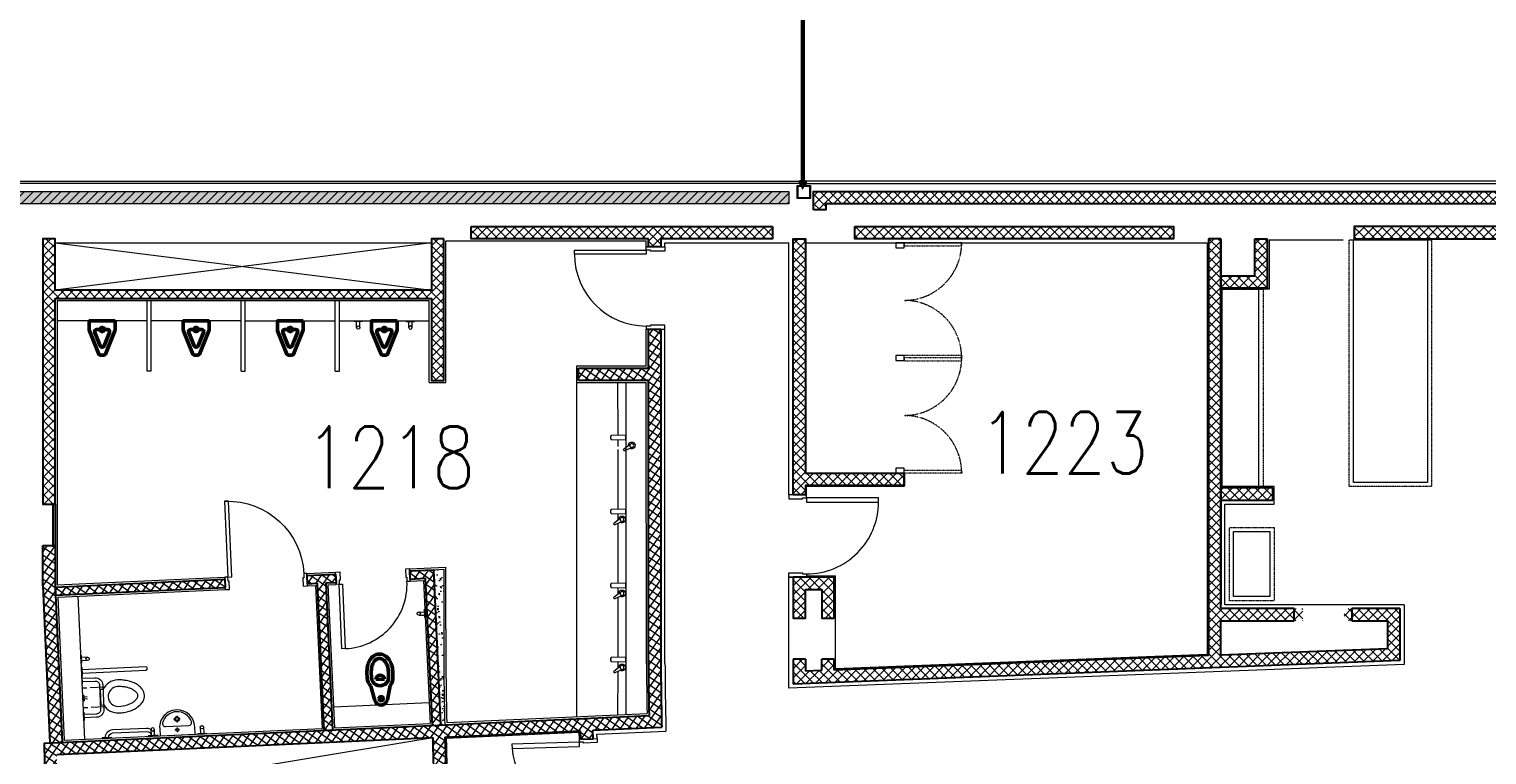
# Model space of a CAD drawing. Header units: inches. Extents: x 13084 to 220150, y 6494 to 167180.
# Drawn here: x 28575 to 46302, y 92102 to 100930 of the extents above; entities that cross this region are included whole.
import ezdxf
from ezdxf.enums import TextEntityAlignment as Align

# ---------------------------------------------------------------- set-up
doc = ezdxf.new("R2010")
doc.units = ezdxf.units.IN
doc.header["$MEASUREMENT"] = 0
doc.linetypes.add('Ground Floor$0$HIDDEN', pattern=[0.375, 0.25, -0.125])
for name, color, linetype, lineweight in [('Ground Floor$0$A-G250-G-Walls-Precast-Concrete', 7, 'Continuous', 15), ('Ground Floor$0$A-G250-M-Walls-Blockwork', 7, 'Continuous', 25), ('Ground Floor$0$A-G250-M-Walls-Concrete', 7, 'Continuous', 20), ('Ground Floor$0$A-G252-H-Internal-Walls', 251, 'Continuous', 9), ('Ground Floor$0$A-G262-H-Precast-Panel', 251, 'Continuous', 5), ('Ground Floor$0$A-G312-M-Wall-Cladding-Panel', 7, 'Continuous', 9), ('Ground Floor$0$A-G312-M-Wall-Finish-Plaster', 7, 'Continuous', 15), ('Ground Floor$0$A-G321-M-Window', 251, 'Continuous', 9), ('Ground Floor$0$A-G322-M-Door', 251, 'Continuous', 15), ('Ground Floor$0$A-G4-M-Furniture-and-Fittings', 251, 'Continuous', 9), ('Ground Floor$0$A-G4-M-Furniture-Built-In', 251, 'Continuous', 9), ('Ground Floor$0$A-G44-G-Fittings-Sanitary', 251, 'Continuous', 15), ('Ground Floor$0$A-Z036-G-Void-Symbology', 251, 'Continuous', 9), ('Ground Floor$0$Z-Z001-S-Room-Name-Identification-250', 7, 'Continuous', 15)]:
    doc.layers.add(name, color=color, linetype=linetype, lineweight=lineweight)
doc.layers.add('Ground Floor$0$A-G321-M-Window-Glaze', color=251, linetype='Continuous')
doc.styles.add('Ground Floor$0$Tag-RomanS', font='romans.shx', dxfattribs={"width": 0.8})
pattern_1 = [(45, (31615.24, 164129.57), (-56.1266, 56.1266), []), (135, (31615.24, 164129.57), (-56.1266, -56.1266), [])]
pattern_2 = [(55, (31615.24, 164129.57), (-65.02019, 45.52763), []), (145, (31615.24, 164129.57), (-45.52763, -65.02019), [])]

# ---------------------------------------------------------------- blocks, each defined once
blk = doc.blocks.new('Ground Floor$0$d1000-215')
at = {"layer": 'Ground Floor$0$A-G322-M-Door', "elevation": 0}
for points in [[(88, 1089), (38, 1089), (38, 215), (88, 215)], [(50, 165), (38, 165), (38, 215), (0, 215), (0, 0), (50, 0)], [(950, 165), (962, 165), (962, 215), (1000, 215), (1000, 0), (950, 0)]]:
    blk.add_lwpolyline(points, close=True, dxfattribs=at)
at = {"layer": 'Ground Floor$0$A-G322-M-Door'}
blk.add_arc((88, 215, 0), 874, 359.9988, 90.0031, dxfattribs=at)
blk = doc.blocks.new('Ground Floor$0$tag-roomname')
at = {"lineweight": 18, "ltscale": 0.01, "style": 'Ground Floor$0$Tag-RomanS', "width": 0.8}
blk.add_attdef('ROOM_NO_2', text='', height=3, dxfattribs=at).set_placement((0, 1.612), align=Align.MIDDLE_CENTER)
at = {"linetype": 'ByBlock', "lineweight": 13, "ltscale": 0.01, "style": 'Ground Floor$0$Tag-RomanS', "width": 0.8, "flags": 1}
for tag, p in [('ROOM_NAME_1', (0, -2.288)), ('AREA', (0, -5.744))]:
    blk.add_attdef(tag, text='', height=2.8, dxfattribs=at).set_placement(p, align=Align.MIDDLE_CENTER)
blk = doc.blocks.new('Ground Floor$0$Faucet-Top')
blk.add_lwpolyline([(-181, 23), (0, 27), (0, -27), (-181, -23, -0.29963), (-181, 23)], format="xyb")
blk = doc.blocks.new('Ground Floor$0$010wc001$0$MING')
for p, q in [((-0.038, 0.386), (-0.147, 0.117)), ((0.015, 0.4), (-0.015, 0.4)), ((0.147, 0.117), (0.038, 0.386)), ((-0.023, 0.29), (-0.086, 0.134)), ((0.086, 0.134), (0.023, 0.29)), ((-0.15, 0.106), (-0.15, 0)), ((-0.15, 0), (-0.15, 0.1)), ((-0.063, 0.1), (-0.025, 0.1)), ((0.025, 0.1), (0.063, 0.1)), ((0.15, 0.106), (0.15, 0)), ((0.15, 0), (0.15, 0.106))]:
    blk.add_line(p, q)
blk.add_circle((0, 0.1), 0.025)
for centre, start, end in [((-0.015, 0.375), 90, 153.4349), ((0.015, 0.375), 26.5651, 90), ((0, 0.28), 22.1511, 157.8489), ((-0.125, 0.106), 153.4349, 180), ((-0.063, 0.125), 157.8489, 270), ((0.063, 0.125), 270, 22.1511), ((0.125, 0.106), 360, 26.5651)]:
    blk.add_arc(centre, 0.025, start, end)
blk = doc.blocks.new('Ground Floor$0$Grab Bar-Top')
for p, q in [((-20, 79), (-20, 5)), ((20, 79), (20, 5))]:
    blk.add_line(p, q)
blk.add_lwpolyline([(-50, 5), (50, 5), (50, 0), (-50, 0)], close=True)
blk.add_circle((0, 79, 0), 20.1)
blk = doc.blocks.new('Ground Floor$0$Wall Mounted WC-Top')
at = {"lineweight": 50}
for p, q in [((-117, 235), (-76, 61)), ((-52, 313), (52, 313)), ((117, 235), (76, 61))]:
    blk.add_line(p, q, dxfattribs=at)
blk.add_lwpolyline([(117, 235, 0.184483), (157, 340), (157, 402, 0.063415), (147, 482, 0.076468), (118, 548, 0.107136), (66, 602, 0.147373), (0, 622, 0.147373), (-66, 602, 0.107136), (-118, 548, 0.076468), (-147, 482, 0.063415), (-157, 402), (-157, 340, 0.184483), (-117, 235)], format="xyb", dxfattribs=at)
blk.add_lwpolyline([(104, 340), (104, 402, 0.063415), (96, 469, 0.076468), (74, 520, 0.107136), (37, 558, 0.147373), (0, 569, 0.147373), (-37, 558, 0.107136), (-74, 520, 0.076468), (-96, 469, 0.063415), (-104, 402), (-104, 340, 1)], format="xyb", close=True, dxfattribs=at)
blk.add_circle((0, 78), 26.1, dxfattribs=at)
for centre, radius, start, end in [((0, 313), 52.2, 360, 180), ((0, 78), 78.4, 193.0653, 346.9347)]:
    blk.add_arc(centre, radius, start, end, dxfattribs=at)
blk = doc.blocks.new('Ground Floor$0$Urinal-Top')
at = {"lineweight": 50}
for points in [[(157, 0), (-157, 0), (-157, 111, -0.116434), (-154, 122), (-40, 403, -0.284079), (-16, 418), (16, 418, -0.284079), (40, 403), (154, 122, -0.116434), (157, 111), (157, 0)], [(26, 104), (66, 104, 0.532555), (90, 140), (24, 303, 0.672592), (-24, 303), (-90, 140, 0.532555), (-66, 104), (-26, 104)]]:
    blk.add_lwpolyline(points, format="xyb", dxfattribs=at)
blk.add_circle((0, 104), 26.1, dxfattribs=at)
blk = doc.blocks.new('Ground Floor$0$Hand Rail-Top')
blk.add_lwpolyline([(20, 5), (20, 780, 1), (-20, 780), (-20, 5)], format="xyb")
blk.add_lwpolyline([(50, 0), (-50, 0), (-50, 5), (50, 5)], close=True)
blk = doc.blocks.new('Ground Floor$0$WC1-Top')
for p, q in [((-120, 268), (-120, 94)), ((120, 268), (120, 94)), ((-120, 54), (-120, 0)), ((-11, 54), (-7, 13)), ((7, 13), (11, 54)), ((120, 54), (120, 0))]:
    blk.add_line(p, q)
at = {"elevation": 0}
for points in [[(-94, 251), (-94, 215), (94, 215), (94, 251, 0.136498), (172, 325, 0.136498), (201, 429, 0.031676), (197, 494, 0.031676), (184, 557, 0.038178), (167, 608, 0.038178), (142, 656, 0.053416), (110, 696, 0.053415), (71, 729, 0.073292), (37, 745, 0.0875), (0, 750, 0.07329), (-37, 745, 0.073292), (-71, 729, 0.053415), (-110, 696, 0.026689), (-127, 677, 0.026689), (-142, 656, 0.038178), (-167, 608, 0.038178), (-184, 557, 0.031676), (-197, 494, 0.031676), (-201, 429, 0.136498), (-172, 325, 0.136498), (-94, 251, 0.999995)], [(0, 308, 0.414214), (120, 429, 0.063415), (107, 537, 0.038178), (93, 576, 0.038178), (74, 613, 0.053415), (53, 640, 0.053415), (27, 662, 0.073291), (14, 668, 0.07329), (0, 670, 0.073292), (-14, 668, 0.07329), (-27, 662, 0.053417), (-53, 640, 0.053413), (-74, 613, 0.03818), (-93, 576, 0.038176), (-107, 537, 0.031678), (-117, 483, 0.031674), (-120, 429, 0.414216), (0, 308, -0.000002)]]:
    blk.add_lwpolyline(points, format="xyb", dxfattribs=at)
for points in [[(-241, 5), (-241, 156, -0.198912), (-214, 223, -0.198912), (-147, 250), (147, 250, -0.198912), (214, 223, -0.198912), (241, 156), (241, 5)], [(-201, 5), (-201, 156, -0.198912), (-185, 194, -0.198912), (-147, 210), (147, 210, -0.198912), (185, 194, -0.198912), (201, 156), (201, 5)]]:
    blk.add_lwpolyline(points, format="xyb")
for points in [[(-171, 5), (-271, 5), (-271, 0), (-171, 0)], [(-33, 13), (33, 13), (40, 0), (-40, 0)], [(171, 5), (271, 5), (271, 0), (171, 0)]]:
    blk.add_lwpolyline(points, close=True)
blk = doc.blocks.new('Ground Floor$0$WB-Top')
for p, q in [((-10, 193), (-40, 193)), ((0, 233), (0, 203)), ((0, 184), (0, 153)), ((40, 193), (10, 193)), ((-6, 61), (-29, 61)), ((0, 89), (0, 66)), ((0, 54), (0, 32)), ((28, 61), (6, 61))]:
    blk.add_line(p, q)
at = {"ltscale": 0.02}
for points in [[(-214, 0), (214, 0), (214, 89, 0.411647), (0, 305, 0.42194), (-214, 89), (-214, 0)], [(-142, 108), (142, 108, 0.239095), (170, 122, 0.159338), (177, 143, 0.07683), (176, 154, 0.326978), (0, 283, 0.326978), (-176, 154, 0.07683), (-177, 143, 0.159338), (-170, 122, 0.239095), (-142, 108)]]:
    blk.add_lwpolyline(points, format="xyb", dxfattribs=at)
for centre, radius in [((0, 193), 28.7), ((0, 193), 20), ((0, 61), 17.2)]:
    blk.add_circle(centre, radius)
blk = doc.blocks.new('Ground Floor$0$Towel Rail-Grab Bar-Top')
for p, q in [((-581, 6), (-581, 80, 0)), ((-541, 6), (-541, 80, 0)), ((-72, 100, 0), (-488, 100, 0)), ((-72, 60, 0), (-488, 60, 0))]:
    blk.add_line(p, q)
for points in [[(-619, 6), (-501, 6), (-501, 0), (-619, 0)], [(-59, 6), (59, 6), (59, 0), (-59, 0)]]:
    blk.add_lwpolyline(points, close=True)
blk.add_circle((-561, 80, 0), 20.1)
for centre, radius, start, end in [((-482, 1), 99.5, 93.3823, 126.5175), ((-481, 1), 59.6, 95.932, 174.5979), ((-78, 1), 99.5, 3.1797, 86.6177), ((-79, 1), 59.6, 5.4021, 84.068)]:
    blk.add_arc(centre, radius, start, end)
blk = doc.blocks.new('Ground Floor$0$D12-a')
at = {"layer": 'Ground Floor$0$A-G322-M-Door'}
for points in [[(-185, -50), (-185, -38), (-235, -38), (-235, 0), (-10, 0), (-10, -50)], [(-1109, -88), (-1109, -38), (-235, -38), (-235, -88)], [(-185, -950), (-185, -962), (-235, -962), (-235, -1000), (-10, -1000), (-10, -950)]]:
    blk.add_lwpolyline(points, close=True, dxfattribs=at)
blk.add_arc((-235, -88), 874, 180, 270, dxfattribs=at)
blk = doc.blocks.new('Ground Floor$0$wc02')
at = {"layer": 'Ground Floor$0$A-G322-M-Door', "elevation": 0}
for points in [[(642, -69908), (630, -69909), (632, -69958), (594, -69960), (587, -69810), (637, -69808)], [(1441, -69871), (1453, -69871), (1455, -69921), (1493, -69919), (1487, -69769), (1437, -69772)], [(632, -69958), (672, -69957), (704, -70740), (664, -70742)]]:
    blk.add_lwpolyline(points, close=True, dxfattribs=at)
at = {"layer": 'Ground Floor$0$A-G322-M-Door'}
blk.add_arc((672, -69957, 0), 784, 272.3432, 2.6151, dxfattribs=at)
blk = doc.blocks.new('Ground Floor$0$d1000-150')
at = {"layer": 'Ground Floor$0$A-G322-M-Door'}
blk.add_lwpolyline([(-88, 1074), (-38, 1074), (-38, 150), (-88, 150)], close=True, dxfattribs=at)
for points in [[(-950, 100), (-950, 0), (-1000, 0), (-1000, 150), (-962, 150), (-962, 100), (-950, 100)], [(-38, 150), (0, 150), (0, 0), (-50, 0), (-50, 100), (-38, 100), (-38, 150)]]:
    blk.add_lwpolyline(points, dxfattribs=at)
blk.add_arc((-38, 150), 924, 90.7525, 179.9964, dxfattribs=at)
blk = doc.blocks.new('Ground Floor$0$soap dispenser')
at = {"layer": 'Ground Floor$0$A-G44-G-Fittings-Sanitary'}
for p, q in [((-28, -14), (-132, 66)), ((0, 31), (-119, 88))]:
    blk.add_line(p, q, dxfattribs=at)
blk.add_circle((0, 0), 31.3, dxfattribs=at)
for centre, radius, start, end in [((-116, 71), 17.1, 99.4484, 197.6935), ((0, 0), 54.6, 173.7499, 123.392)]:
    blk.add_arc(centre, radius, start, end, dxfattribs=at)
blk = doc.blocks.new('Ground Floor$0$cb12')
at = {"ltscale": 0.25, "elevation": 0}
for points in [[(168775, -8600), (168835, -8600), (168835, -8500), (168775, -8500)], [(170145, -8600), (170205, -8600), (170205, -8500), (170145, -8500)], [(171515, -8600), (171575, -8600), (171575, -8500), (171515, -8500)]]:
    blk.add_lwpolyline(points, close=True, dxfattribs=at)
at = {"linetype": 'Ground Floor$0$HIDDEN', "ltscale": 0.25, "elevation": 0}
for points in [[(168775, -8600), (168810, -8600), (168810, -9300), (168775, -9300)], [(170175, -8600), (170140, -8600), (170140, -9300), (170175, -9300)], [(170175, -8600), (170210, -8600), (170210, -9300), (170175, -9300)], [(171575, -8600), (171540, -8600), (171540, -9300), (171575, -9300)]]:
    blk.add_lwpolyline(points, close=True, dxfattribs=at)
at = {"linetype": 'Ground Floor$0$HIDDEN', "ltscale": 0.25}
for centre, start, end in [((168775, -8600, 0), 270, 360), ((170175, -8600, 0), 180, 270), ((170175, -8600, 0), 270, 360), ((171575, -8600, 0), 180, 270)]:
    blk.add_arc(centre, 700, start, end, dxfattribs=at)
blk = doc.blocks.new('Ground Floor$0$curtain-wall-1')
at = {"layer": 'Ground Floor$0$A-G321-M-Window-Glaze'}
h = blk.add_hatch(dxfattribs=at)
h.set_pattern_fill('ANSI37', color=256, angle=-90, style=0)
h.set_pattern_definition([(315, (1441.2228, -8892.2093), (2.245064, 2.245064), []), (45, (1441.2228, -8892.2093), (-2.245064, 2.245064), [])])
edge = h.paths.add_edge_path()
edge.add_arc((1908, -10510), 5.14, -90, 270)
h = blk.add_hatch(dxfattribs=at)
h.set_pattern_fill('ANSI32', color=256, scale=0.5, style=0)
h.set_pattern_definition([(315, (-79869.469, -64343.5237), (-3.36759605, -3.36759605), []), (315, (-79867.224, -64343.5237), (-3.36759605, -3.36759605), [])])
h.paths.add_polyline_path([(1976, -10544, -0.414214), (1970, -10550), (1961, -10550), (1961, -10546), (1970, -10546, 0.414214), (1972, -10544), (1972, -10500), (1976, -10500, 0.000077), (1976, -10500), (1976, -10510, 0.025393), (1976, -10510, 0.025393), (1976, -10511)])
h.paths.add_polyline_path([(1961, -10550), (1943, -10550), (1943, -10546), (1961, -10546)])
h.paths.add_polyline_path([(1943, -10550), (1919, -10550, -0.414214), (1913, -10544), (1913, -10511, 0.025393), (1913, -10510, 0.025393), (1913, -10510), (1913, -10500), (1917, -10500), (1917, -10544, 0.414214), (1919, -10546), (1943, -10546)])
h = blk.add_hatch(dxfattribs=at)
h.set_pattern_fill('ANSI31', color=256, angle=90, style=0)
h.set_pattern_definition([(225, (-79869.469, -64343.5237), (-2.24506403, 2.24506403), [])])
h.paths.add_polyline_path([(1927, -10531), (1917, -10531), (1917, -10511), (1927, -10511)])
h.paths.add_polyline_path([(1972, -10531), (1962, -10531), (1962, -10511), (1972, -10511)])
h = blk.add_hatch(dxfattribs=at)
h.set_pattern_fill('ANSI37', color=256, angle=-90, style=0)
h.set_pattern_definition([(225, (2447.7772, -8892.2093), (-2.245064, 2.245064), []), (135, (2447.7772, -8892.2093), (2.245064, 2.245064), [])])
edge = h.paths.add_edge_path()
edge.add_arc((1981, -10510), 5.14, -90, 270, ccw=False)
at = {"layer": 'Ground Floor$0$A-G321-M-Window'}
for points in [[(1851, -10710), (2011, -10710), (2011, -10550), (1851, -10550)], [(1861, -10701), (2002, -10701), (2002, -10559), (1861, -10559)]]:
    blk.add_lwpolyline(points, close=True, dxfattribs=at)
at = {"layer": 'Ground Floor$0$A-G321-M-Window-Glaze'}
for p, q in [((1917, -10500), (1913, -10500)), ((1913, -10500), (1913, -10544)), ((1917, -10544), (1917, -10500)), ((1970, -10546), (1919, -10546)), ((1919, -10550), (1970, -10550)), ((1927, -10529), (1962, -10529)), ((1935, -10521), (1951, -10514)), ((1935, -10514), (1951, -10521)), ((1935, -10514), (1951, -10514)), ((1935, -10521), (1951, -10521)), ((1941, -10545), (1941, -10546)), ((1941, -10545), (1948, -10545)), ((1941, -10546), (1948, -10546)), ((1941, -10549), (1942, -10554)), ((1941, -10549), (1948, -10549)), ((1944, -10546), (1942, -10544)), ((1942, -10549), (1942, -10564)), ((1942, -10560), (1942, -10562)), ((1942, -10564), (1942, -10561)), ((1943, -10562), (1942, -10562)), ((1942, -10562), (1942, -10564)), ((1942, -10564), (1942, -10566)), ((1943, -10564), (1942, -10564)), ((1942, -10587), (1942, -10564)), ((1943, -10566), (1942, -10566)), ((1943, -10568), (1942, -10568)), ((1942, -10568), (1942, -10570)), ((1943, -10570), (1942, -10570)), ((1943, -10572), (1942, -10572)), ((1942, -10572), (1942, -10574)), ((1943, -10574), (1942, -10574)), ((1942, -10576), (1942, -10578)), ((1943, -10576), (1942, -10576)), ((1942, -10578), (1944, -10578)), ((1943, -10579), (1942, -10578)), ((1943, -10579), (1942, -10580)), ((1943, -10580), (1942, -10580)), ((1947, -10587), (1942, -10587)), ((1944, -10589), (1942, -10587)), ((1943, -10564), (1943, -10563)), ((1943, -10566), (1943, -10568)), ((1943, -10568), (1943, -10567)), ((1943, -10570), (1943, -10572)), ((1943, -10572), (1943, -10571)), ((1943, -10576), (1943, -10574)), ((1943, -10576), (1943, -10575)), ((1943, -10579), (1943, -10579)), ((1943, -10579), (1944, -10579)), ((1943, -10579), (1944, -10579)), ((1943, -10580), (1946, -10579)), ((1943, -10580), (1943, -10581)), ((1943, -10581), (1943, -10582)), ((1943, -10581), (1946, -10581)), ((1943, -10582), (1946, -10581)), ((1943, -10582), (1943, -10582)), ((1944, -10584), (1943, -10583)), ((1944, -10583), (1943, -10583)), ((1944, -10543), (1944, -10546)), ((1944, -10546), (1947, -10544)), ((1945, -10549), (1944, -10554)), ((1944, -10549), (1944, -10554)), ((1944, -10549), (1944, -10554)), ((1944, -10555), (1945, -10555)), ((1944, -10579), (1944, -10555)), ((1944, -10556), (1945, -10556)), ((1944, -10575), (1945, -10575)), ((1944, -10576), (1945, -10576)), ((1944, -10582), (1944, -10583)), ((1944, -10583), (1945, -10583)), ((1944, -10585), (1945, -10584)), ((1944, -10584), (1945, -10584)), ((1944, -10585), (1944, -10584)), ((1947, -10587), (1944, -10589)), ((1945, -10579), (1945, -10555)), ((1947, -10578), (1945, -10578)), ((1946, -10579), (1945, -10579)), ((1946, -10581), (1945, -10583)), ((1945, -10583), (1946, -10583)), ((1945, -10584), (1946, -10583)), ((1946, -10558), (1946, -10562)), ((1946, -10562), (1947, -10562)), ((1946, -10564), (1946, -10563)), ((1946, -10564), (1947, -10564)), ((1946, -10566), (1947, -10566)), ((1946, -10566), (1946, -10568)), ((1946, -10568), (1946, -10567)), ((1946, -10568), (1947, -10568)), ((1946, -10570), (1947, -10570)), ((1946, -10570), (1946, -10572)), ((1946, -10572), (1946, -10571)), ((1946, -10572), (1947, -10572)), ((1946, -10574), (1947, -10574)), ((1946, -10576), (1946, -10574)), ((1946, -10576), (1946, -10575)), ((1946, -10576), (1947, -10576)), ((1946, -10579), (1947, -10578)), ((1946, -10579), (1947, -10579)), ((1946, -10579), (1946, -10581)), ((1946, -10581), (1946, -10581)), ((1946, -10581), (1946, -10581)), ((1948, -10549), (1947, -10554)), ((1947, -10549), (1947, -10564)), ((1947, -10558), (1947, -10558)), ((1947, -10564), (1947, -10559)), ((1947, -10559), (1947, -10564)), ((1947, -10564), (1947, -10566)), ((1947, -10587), (1947, -10564)), ((1947, -10568), (1947, -10570)), ((1947, -10572), (1947, -10574)), ((1947, -10576), (1947, -10578)), ((1947, -10579), (1947, -10579)), ((1948, -10545), (1948, -10546)), ((1972, -10500), (1976, -10500)), ((1972, -10544), (1972, -10500)), ((1976, -10500), (1976, -10544))]:
    blk.add_line(p, q, dxfattribs=at)
for points in [[(1935, -10528), (1934, -10529), (1928, -10529), (1927, -10528), (1927, -8413), (1928, -8412), (1934, -8412), (1935, -8413)], [(1961, -10528), (1960, -10529), (1952, -10529), (1951, -10528), (1951, -8413), (1952, -8412), (1960, -8412), (1961, -8413)], [(1927, -10531), (1927, -10511), (1917, -10511), (1917, -10531)], [(1962, -10531), (1962, -10511), (1972, -10511), (1972, -10531)]]:
    blk.add_lwpolyline(points, close=True, dxfattribs=at)
for centre in [(1908, -10510), (1981, -10510)]:
    blk.add_circle(centre, 5.14, dxfattribs=at)
for centre, radius, start, end in [((1908, -10484), 16.8, 251.8031, 288.1793), ((1907, -10482), 20.5, 256.8812, 286.5423), ((1903, -10459), 45.8, 269.3976, 282.6), ((1908, -10510), 6.93, 218.8254, 317.0984), ((1907, -10510), 8.38, 234.9553, 312.4537), ((1906, -10507), 11.7, 251.9875, 305.9514), ((1906, -10507), 13.5, 255.9847, 302.098), ((1919, -10544), 6, 180, 270), ((1923, -10495), 10.5, 238.6696, 298.2079), ((1922, -10494), 10.5, 240.2202, 299.7798), ((1923, -10497), 10.5, 237.1697, 296.6463), ((1922, -10497), 10.5, 240.2202, 299.7798), ((1923, -10498), 10.5, 238.6696, 298.2079), ((1923, -10500), 10.5, 237.1697, 296.6463), ((1919, -10544), 2, 180, 270), ((1943, -10564), 43.5, 79.3909, 100.6091), ((1943, -10564), 41.5, 78.8727, 101.1273), ((1943, -10564), 39.5, 78.3008, 101.6992), ((1943, -10564), 37.5, 77.6665, 102.3335), ((1944, -10547), 6.72, 10.8549, 169.1451), ((1944, -10547), 5.72, 12.7831, 167.2169), ((1944, -10547), 4.72, 15.555, 164.445), ((1944, -10549), 5.97, 51.0552, 128.9448), ((1943, -10563), 0.4, 0, 62.5), ((1943, -10564), 0.4, 270, 360), ((1943, -10567), 0.4, 0, 62.5), ((1943, -10568), 0.4, 270, 360), ((1943, -10571), 0.4, 0, 62.5), ((1943, -10572), 0.4, 270, 360), ((1943, -10575), 0.4, 0, 62.5), ((1943, -10576), 0.4, 270, 360), ((1947, -10558), 0.5, 94.5, 180), ((1946, -10563), 0.4, 117.5, 180), ((1946, -10564), 0.4, 180, 270), ((1946, -10567), 0.4, 117.5, 180), ((1946, -10568), 0.4, 180, 270), ((1946, -10571), 0.4, 117.5, 180), ((1946, -10572), 0.4, 180, 270), ((1946, -10575), 0.4, 117.5, 180), ((1946, -10576), 0.4, 180, 270), ((1947, -10559), 0.4, 3.7602, 186.1529), ((1967, -10494), 10.5, 240.2202, 299.7798), ((1966, -10495), 10.5, 241.7921, 301.3304), ((1966, -10497), 10.5, 243.3537, 302.8303), ((1966, -10498), 10.5, 241.7921, 301.3304), ((1967, -10497), 10.5, 240.2202, 299.7798), ((1966, -10500), 10.5, 243.3537, 302.8303), ((1970, -10544), 6, 270, 0), ((1970, -10544), 2, 270, 0), ((1981, -10484), 16.8, 251.8207, 288.1969), ((1982, -10482), 20.5, 253.4577, 283.1188), ((1986, -10459), 45.8, 257.4, 270.6024), ((1981, -10510), 6.93, 222.9016, 321.1746), ((1982, -10510), 8.38, 227.5463, 305.0447), ((1983, -10507), 11.7, 234.0486, 288.0125), ((1983, -10507), 13.5, 237.902, 284.0153)]:
    blk.add_arc(centre, radius, start, end, dxfattribs=at)

msp = doc.modelspace()

# ---------------------------------------------------------------- hatches: boundary and pattern name
at = {"layer": 'Ground Floor$0$A-G252-H-Internal-Walls'}
h = msp.add_hatch(dxfattribs=at)
h.set_pattern_fill('ANSI37', color=256, scale=25, style=0)
h.set_pattern_definition(pattern_1)
h.paths.add_polyline_path([(38115, 98730), (38115, 98955), (53490, 98955), (53490, 98730), (53340, 98730), (53340, 98805), (38265, 98805), (38265, 98730)])
h = msp.add_hatch(dxfattribs=at)
h.set_pattern_fill('ANSI37', color=256, scale=25, style=0)
h.set_pattern_definition(pattern_1)
h.paths.add_polyline_path([(37615, 98530), (33950, 98530), (33950, 98380), (36105, 98380), (36105, 98280), (36255, 98280), (36255, 98380), (37615, 98380)])
h = msp.add_hatch(dxfattribs=at)
h.set_pattern_fill('ANSI37', color=256, scale=25, style=0)
h.set_pattern_definition(pattern_1)
h.paths.add_polyline_path([(42490, 98529), (38740, 98529), (38748, 98379), (42490, 98379)])
h.paths.add_polyline_path([(38740, 98529), (38615, 98529), (38615, 98379), (38748, 98379)])
h = msp.add_hatch(dxfattribs=at)
h.set_pattern_fill('ANSI37', color=256, scale=25, style=0)
h.set_pattern_definition(pattern_1)
h.paths.add_polyline_path([(47890, 98530), (44690, 98530), (44690, 98380), (47890, 98380)])
h = msp.add_hatch(dxfattribs=at)
h.set_pattern_fill('ANSI37', color=256, scale=25, style=0)
h.set_pattern_definition(pattern_1)
h.paths.add_polyline_path([(33616, 98380), (33466, 98380), (33466, 97755), (28890, 97755), (28890, 98380), (28740, 98380), (28740, 95150), (28890, 95150), (28890, 97655), (33466, 97655), (33466, 96655), (33616, 96655)])
h = msp.add_hatch(dxfattribs=at)
h.set_pattern_fill('ANSI37', color=256, scale=25, style=0)
h.set_pattern_definition(pattern_1)
h.paths.add_polyline_path([(38015, 98380), (37865, 98380), (37865, 95265), (38015, 95265), (38015, 95380), (39215, 95380), (39215, 95530), (38015, 95530)])
h = msp.add_hatch(dxfattribs=at)
h.set_pattern_fill('ANSI37', color=256, scale=25, style=0)
h.set_pattern_definition(pattern_1)
h.paths.add_polyline_path([(43065, 98380), (42915, 98380), (42915, 93309), (38365, 93132), (38365, 93265), (38215, 93265), (38215, 93126), (38015, 93119), (38015, 93265), (37865, 93265), (37865, 92963), (45245, 93249), (45245, 93880), (44565, 93880), (44565, 93730), (45095, 93730), (45095, 93393), (43065, 93315), (43065, 93730), (43215, 93730), (43215, 93730), (43960, 93730), (43960, 93730), (44065, 93730), (44065, 93880), (43065, 93880)])
h = msp.add_hatch(dxfattribs=at)
h.set_pattern_fill('ANSI37', color=256, scale=25, style=0)
h.set_pattern_definition(pattern_1)
h.paths.add_polyline_path([(43630, 98379), (43480, 98379), (43480, 97930), (43065, 97930), (43065, 97780), (43630, 97780)])
h = msp.add_hatch(dxfattribs=at)
h.set_pattern_fill('ANSI37', color=256, scale=25, angle=10, style=0)
h.set_pattern_definition(pattern_2)
h.paths.add_polyline_path([(36105, 97280), (36105, 96805), (35255, 96805), (35255, 96655), (36105, 96655), (36107, 93207, 0.002883), (36114, 92581), (28756, 92245, 0.003245), (28779, 91474), (28904, 91479), (28907, 91401), (32204, 91551), (32204, 91551), (33503, 91611, 0.008647), (33605, 89723), (33755, 89730, -0.004083), (33699, 90619), (36184, 90732, 0.017328), (36503, 87185), (35667, 87018, 0.000712), (35686, 86869), (36522, 87035, 0.001981), (36582, 86589), (36729, 86620, -0.020676), (36326, 90889), (35476, 90850, -0.000041), (35459, 91399), (35309, 91394, 0.000041), (35326, 90843), (33691, 90768), (33691, 90768, -0.007116), (33631, 92318), (35279, 92393), (35282, 92294), (35432, 92298), (35428, 92400), (36267, 92439, -0.003596), (36257, 93212), (36255, 97280)])
h.paths.add_polyline_path([(28910, 92102), (33482, 92310, 0.002516), (33498, 91761), (28927, 91552, -0.002322)], flags=16)
h = msp.add_hatch(dxfattribs=at)
h.set_pattern_fill('ANSI37', color=256, scale=25, style=0)
h.set_pattern_definition(pattern_1)
h.paths.add_polyline_path([(43700, 95200), (43700, 95350), (43065, 95350), (43065, 95200)])
h = msp.add_hatch(dxfattribs=at)
h.set_pattern_fill('ANSI37', color=256, scale=25, angle=10, style=0)
h.set_pattern_definition(pattern_2)
h.paths.add_polyline_path([(28827, 92248), (28977, 92255), (28891, 94143), (28890, 94143), (28890, 94650), (28740, 94650), (28740, 94158)])
h = msp.add_hatch(dxfattribs=at)
h.set_pattern_fill('ANSI37', color=256, scale=25, angle=10, style=0)
h.set_pattern_definition(pattern_2)
h.paths.add_polyline_path([(33491, 94353), (33202, 94340), (33206, 94240), (33396, 94249), (33478, 92460), (33578, 92465)])
h = msp.add_hatch(dxfattribs=at)
h.set_pattern_fill('AR-CONC', color=256, angle=90, style=0)
h.set_pattern_definition([(140, (31615.24, 164129.57), (15.9391, 182.18467), [19.05, -209.55]), (85, (31615.24, 164129.57), (-191.05664, -35.24283), [15.24, -167.64]), (190.451, (31616.57, 164144.75), (-175.1167, 146.9425), [16.19, -178.09]), (136.1842, (31564.44, 164129.57), (42.0423, 271.07904), [28.575, -314.325]), (186.6356, (31567.94, 164152.16), (-247.4256, 237.4042), [24.285, -267.135]), (81.184, (31564.44, 164129.57), (-247.4251, 237.4046), [22.86, -251.46]), (111, (31577.14, 164154.97), (102.26552, 151.61488), [19.05, -209.55]), (56, (31577.14, 164154.97), (-184.18797, 61.80203), [15.24, -167.64]), (161.4514, (31585.66, 164167.6), (-81.92286, 213.4165), [16.19, -178.09]), (127.5, (31615.24, 164129.57), (-84.55504, 3.088603), [0, -165.608, 0, -170.18, 0, -168.275]), (97.5, (31615.24, 164129.57), (-100.18057, 66.81966), [0, -97.028, 0, -161.798, 0, -64.135]), (57.5, (31615.24, 164072.93), (5.728744, 135.590595), [0, -63.5, 0, -198.12, 0, -262.89]), (47.5, (31615.24, 164047.53), (-25.4265, 148.12918), [0, -82.55, 0, -131.572, 0, -186.69])])
h.paths.add_polyline_path([(33616, 94358), (33492, 94353), (33492, 94353), (33578, 92466), (33628, 92468, -0.005328), (33616, 93630)])
h = msp.add_hatch(dxfattribs=at)
h.set_pattern_fill('ANSI37', color=256, scale=25, angle=10, style=0)
h.set_pattern_definition(pattern_2)
h.paths.add_polyline_path([(28891, 94143), (28896, 94043), (30958, 94137), (30954, 94237)])
h = msp.add_hatch(dxfattribs=at)
h.set_pattern_fill('ANSI37', color=256, scale=25, angle=10, style=0)
h.set_pattern_definition(pattern_2)
h.paths.add_polyline_path([(32182, 94193), (32307, 94199), (32302, 94299), (31953, 94283), (31957, 94183), (32082, 94189), (32164, 92400), (32264, 92405)])
h = msp.add_hatch(dxfattribs=at)
h.set_pattern_fill('ANSI37', color=256, scale=25, style=0)
h.set_pattern_definition(pattern_1)
h.paths.add_polyline_path([(37865, 94265), (37865, 93765), (38015, 93765), (38015, 94115), (38215, 94115), (38215, 93765), (38365, 93765), (38365, 94265)])
at = {"layer": 'Ground Floor$0$A-G262-H-Precast-Panel'}
h = msp.add_hatch(dxfattribs=at)
h.set_pattern_fill('AR-CONC', color=256, style=0)
h.set_pattern_definition([(50, (31615.24, 164129.57), (182.18467, -15.9391), [19.05, -209.55]), (355, (31615.24, 164129.57), (-35.2428, 191.05664), [15.24, -167.64]), (100.451, (31630.42, 164128.24), (146.9425, 175.1167), [16.19, -178.09]), (46.1842, (31615.24, 164180.37), (271.07904, -42.0423), [28.575, -314.325]), (96.6356, (31637.83, 164176.87), (237.4042, 247.4256), [24.285, -267.135]), (351.184, (31615.24, 164180.37), (237.4046, 247.4251), [22.86, -251.46]), (21, (31640.64, 164167.67), (151.61488, -102.26552), [19.05, -209.55]), (326, (31640.64, 164167.67), (61.80203, 184.18797), [15.24, -167.64]), (71.4514, (31653.27, 164159.15), (213.4165, 81.92286), [16.19, -178.09]), (37.5, (31615.24, 164129.57), (3.088603, 84.55504), [0, -165.608, 0, -170.18, 0, -168.275]), (7.5, (31615.24, 164129.57), (66.81966, 100.18057), [0, -97.028, 0, -161.798, 0, -64.135]), (327.5, (31558.6, 164129.57), (135.590595, -5.728744), [0, -63.5, 0, -198.12, 0, -262.89]), (317.5, (31533.2, 164129.57), (148.12918, 25.4265), [0, -82.55, 0, -131.572, 0, -186.69])])
h.paths.add_polyline_path([(37815, 98955), (26115, 98955), (26115, 98805), (37815, 98805)])
h = msp.add_hatch(dxfattribs=at)
h.set_pattern_fill('ANSI31', color=256, scale=25, style=0)
h.set_pattern_definition([(45, (31615.24, 164129.57), (-56.1266, 56.1266), [])])
h.paths.add_polyline_path([(37815, 98955), (26115, 98955), (26115, 98805), (37815, 98805)])

# ---------------------------------------------------------------- linework, layer by layer
at = {"color": 5}
msp.add_line((45248, 93380, 0), (45248, 93379, 0), dxfattribs=at)
at = {"layer": 'Ground Floor$0$A-G250-G-Walls-Precast-Concrete'}
msp.add_line((37815, 98955), (37815, 98805), dxfattribs=at)
msp.add_lwpolyline([(37815, 98805), (13440, 98805), (13440, 98955), (37815, 98955)], close=True, dxfattribs=at)
at = {"layer": 'Ground Floor$0$A-G250-M-Walls-Blockwork'}
for p, q in [((43065, 98380), (42915, 98380)), ((42915, 98380), (42915, 93309)), ((43065, 93880), (43065, 98380)), ((43480, 97930, 0), (43480, 98380, 0)), ((43480, 98380, 0), (43630, 98380, 0)), ((43630, 98380, 0), (43630, 97780, 0)), ((43065, 97930, 0), (43480, 97930, 0)), ((43065, 97780, 0), (43065, 97930, 0)), ((43630, 97780, 0), (43065, 97780, 0)), ((36105, 96805, 0), (36105, 97280, 0)), ((36105, 97280, 0), (36255, 97280, 0)), ((36255, 97280, 0), (36257, 93212, 0)), ((35255, 96655, 0), (35255, 96805, 0)), ((35255, 96805, 0), (36105, 96805, 0)), ((36105, 96655, 0), (35255, 96655, 0)), ((36107, 93207, 0), (36105, 96655, 0)), ((43700, 95350, 0), (43065, 95350, 0)), ((43065, 95200, 0), (43700, 95200, 0)), ((43700, 95200, 0), (43700, 95350, 0)), ((28865, 94650, 0), (28865, 95150)), ((28890, 95150, 0), (28890, 94650, 0)), ((28740, 94158, 0), (28740, 94650, 0)), ((28740, 94650, 0), (28890, 94650, 0)), ((28890, 94650, 0), (28890, 94143, 0)), ((33202, 94340, 0), (33491, 94353, 0)), ((33202, 94340, 0), (33206, 94240, 0)), ((33491, 94353, 0), (33578, 92465, 0)), ((28740, 94158, 0), (28827, 92248, 0)), ((28890, 94143, 0), (30954, 94237, 0)), ((28896, 94043, 0), (30958, 94137, 0)), ((30954, 94237, 0), (30958, 94137, 0)), ((31953, 94283, 0), (32302, 94299, 0)), ((31953, 94283, 0), (31957, 94183, 0)), ((31957, 94183, 0), (32082, 94189, 0)), ((32164, 92400, 0), (32082, 94189, 0)), ((32182, 94193, 0), (32307, 94199, 0)), ((32182, 94193, 0), (32264, 92405, 0)), ((32302, 94299, 0), (32307, 94199, 0)), ((33206, 94240, 0), (33396, 94249, 0)), ((33478, 92460, 0), (33396, 94249, 0)), ((43960, 93880, 0), (43065, 93880)), ((43960, 93880), (43215, 93880)), ((43960, 93730), (43960, 93880)), ((44660, 93880), (44660, 93730)), ((45245, 93880, 0), (44660, 93880)), ((45245, 93880, 0), (45245, 93249, 0)), ((43065, 93315), (43065, 93730)), ((43065, 93730), (43960, 93730)), ((43215, 93730, 0), (43960, 93730)), ((44660, 93730), (45095, 93730, 0)), ((45095, 93730, 0), (45095, 93393, 0)), ((37865, 93265), (37865, 92963)), ((38015, 93265), (37865, 93265)), ((45245, 93249), (37865, 92963)), ((38015, 93265), (38015, 93119)), ((38365, 93265), (38215, 93265)), ((42915, 93309), (38365, 93132)), ((45095, 93393, 0), (43065, 93315)), ((38215, 93126), (38015, 93119)), ((28756, 92245, 0), (36114, 92581, 0)), ((33631, 92318, 0), (35279, 92393, 0)), ((35282, 92294, 0), (35279, 92393, 0)), ((35428, 92400, 0), (36267, 92439, 0)), ((35432, 92298, 0), (35428, 92400, 0)), ((33482, 92310, 0), (28910, 92102, 0)), ((35282, 92294, 0), (35432, 92298, 0))]:
    msp.add_line(p, q, dxfattribs=at)
at = {"layer": 'Ground Floor$0$A-G250-M-Walls-Blockwork', "ltscale": 0.02}
for p, q in [((38215, 93126, 0), (38215, 93265)), ((38365, 93132, 0), (38365, 93265))]:
    msp.add_line(p, q, dxfattribs=at)
at = {"layer": 'Ground Floor$0$A-G250-M-Walls-Blockwork'}
for points in [[(38115, 98730), (38115, 98955), (53490, 98955), (53490, 98730), (53340, 98730), (53340, 98805), (38265, 98805), (38265, 98730)], [(47890, 98530), (44690, 98530), (44690, 98380), (47890, 98380)]]:
    msp.add_lwpolyline(points, close=True, dxfattribs=at)
at = {"layer": 'Ground Floor$0$A-G250-M-Walls-Blockwork', "elevation": 0}
for points in [[(33950, 98530), (37615, 98530)], [(33950, 98530), (37615, 98530)], [(36255, 98380), (36255, 98280), (36105, 98280), (36105, 98380)], [(37865, 95265), (37865, 98380), (38015, 98380), (38015, 95530), (39215, 95530), (39215, 95380), (38015, 95380), (38015, 95265), (37865, 95265)], [(39215, 95380), (39215, 95530)], [(28891, 94143), (28977, 92255)]]:
    msp.add_lwpolyline(points, dxfattribs=at)
at = {"layer": 'Ground Floor$0$A-G250-M-Walls-Blockwork'}
for points in [[(36105, 98380), (33950, 98380), (33950, 98530)], [(37615, 98530), (37615, 98380), (36255, 98380)], [(37615, 98530), (37615, 98380), (36255, 98380)], [(43065, 98380), (43065, 93930)], [(38365, 93765), (38365, 94265), (37865, 94265), (37865, 93765), (38015, 93765), (38015, 94115), (38215, 94115), (38215, 93765), (38365, 93765)]]:
    msp.add_lwpolyline(points, dxfattribs=at)
at = {"layer": 'Ground Floor$0$A-G250-M-Walls-Blockwork', "elevation": 0}
for points in [[(38615, 98529), (42490, 98529), (42490, 98379), (38615, 98379)], [(33616, 98380), (33466, 98380), (33466, 97755), (28890, 97755), (28890, 98380), (28740, 98380), (28740, 95150), (28890, 95150), (28890, 97655), (33466, 97655), (33466, 96655), (33616, 96655)]]:
    msp.add_lwpolyline(points, close=True, dxfattribs=at)
at = {"layer": 'Ground Floor$0$A-G250-M-Walls-Blockwork'}
for centre, radius, start, end in [((90437, 93520, 0), 54332, 180.3294, 180.9903), ((90009, 93547, 0), 53753, 180.3571, 181.1813), ((88115, 93630, 0), 59375, 181.33644, 182.0801), ((88115, 93630, 0), 54649, 181.3831, 181.9599), ((88115, 93630, 0), 54499, 181.3787, 183.0095)]:
    msp.add_arc(centre, radius, start, end, dxfattribs=at)
at = {"layer": 'Ground Floor$0$A-G250-M-Walls-Concrete'}
for p, q in [((33491, 94353, 0), (33616, 94359, 0)), ((33616, 94359, 0), (33616, 93630, 0))]:
    msp.add_line(p, q, dxfattribs=at)
at = {"layer": 'Ground Floor$0$A-G250-M-Walls-Concrete', "elevation": 0}
msp.add_lwpolyline([(33616, 93632, 0.005338), (33628, 92468)], format="xyb", dxfattribs=at)
at = {"layer": 'Ground Floor$0$A-G312-M-Wall-Cladding-Panel'}
for points in [[(37940, 99050), (13195, 99050), (13195, 95710), (13440, 95710), (13440, 95680), (13165, 95680), (13165, 99080), (37940, 99080), (37940, 99050)], [(47075, 94180), (47075, 93205), (53615, 93205), (53615, 99080), (38024, 99080), (38024, 99050), (53585, 99050), (53585, 93235), (47105, 93235), (47105, 94180), (47075, 94180)]]:
    msp.add_lwpolyline(points, dxfattribs=at)
at = {"layer": 'Ground Floor$0$A-G312-M-Wall-Finish-Plaster'}
for p, q in [((28890, 98330, 0), (33466, 98330, 0)), ((33641, 96630, 0), (33641, 98355, 0)), ((33641, 98355, 0), (36080, 98355, 0)), ((36080, 98280, 0), (36080, 98355, 0)), ((36105, 98280, 0), (36080, 98280, 0)), ((36255, 98280, 0), (36305, 98280, 0)), ((36305, 98330, 0), (37815, 98330, 0)), ((36305, 98280, 0), (36305, 98330)), ((36305, 98330, 0), (37815, 98330, 0)), ((37815, 95265, 0), (37815, 98330)), ((38015, 98330, 0), (42900, 98330, 0)), ((42900, 98330, 0), (42900, 93323)), ((43655, 98365, 0), (43655, 97765, 0)), ((43655, 98365, 0), (44555, 98365, 0)), ((43655, 97765, 0), (43080, 97765)), ((43080, 95365), (43080, 97765)), ((28915, 97630, 0), (28915, 94169, 0)), ((28915, 97630, 0), (33441, 97630, 0)), ((33441, 96630, 0), (33441, 97630, 0)), ((36080, 96830, 0), (36080, 97280, 0)), ((36105, 97280, 0), (36080, 97280, 0)), ((36255, 97280, 0), (36305, 97280, 0)), ((36307, 93212, 0), (36305, 97280, 0)), ((35230, 96830, 0), (35230, 96630, 0)), ((36080, 96830, 0), (35230, 96830, 0)), ((33441, 96630, 0), (33641, 96630, 0)), ((35230, 96630, 0), (36080, 96630, 0)), ((36082, 93207, 0), (36080, 96630, 0)), ((39215, 95380, 0), (39215, 95365, 0)), ((37865, 95265, 0), (37815, 95265, 0)), ((38030, 95265, 0), (38015, 95265, 0)), ((39215, 95365, 0), (38030, 95365, 0)), ((39215, 95365, 0), (38030, 95365, 0)), ((38030, 95265, 0), (38030, 95365, 0)), ((43715, 95365, 0), (43080, 95365, 0)), ((43715, 95150, 0), (43715, 95365, 0)), ((43115, 95150, 0), (43715, 95150, 0)), ((43115, 93927), (43115, 95150)), ((31952, 94308, 0), (32301, 94324, 0)), ((31952, 94308, 0), (31953, 94283, 0)), ((32302, 94299, 0), (32301, 94324, 0)), ((33200, 94365, 0), (33641, 94385, 0)), ((33200, 94365, 0), (33202, 94340, 0)), ((33641, 93632, 0), (33641, 94385, 0)), ((28915, 94169, 0), (30953, 94262, 0)), ((30954, 94237, 0), (30953, 94262, 0)), ((30958, 94137, 0), (30960, 94112, 0)), ((31957, 94183, 0), (31959, 94158, 0)), ((31959, 94158, 0), (32058, 94162, 0)), ((32058, 94162, 0), (32138, 92424, 0)), ((32208, 94169, 0), (32308, 94174, 0)), ((32208, 94169, 0), (32288, 92431, 0)), ((32307, 94199, 0), (32308, 94174, 0)), ((33206, 94240, 0), (33207, 94215, 0)), ((33207, 94215, 0), (33372, 94222, 0)), ((33372, 94222, 0), (33452, 92484, 0)), ((37815, 94265, 0), (37865, 94265)), ((37815, 92911, 0), (37815, 94265, 0)), ((38030, 94280, 0), (38380, 94280, 0)), ((38380, 93148, 0), (38380, 94280, 0)), ((28922, 94019, 0), (30960, 94112, 0)), ((28922, 94019, 0), (29001, 92281, 0)), ((45295, 93927), (43115, 93927)), ((45295, 93927), (45295, 93201, 0)), ((42900, 93323), (38380, 93148)), ((45295, 93201), (37815, 92911)), ((33653, 92494, 0), (36089, 92606, 0)), ((29001, 92281, 0), (32138, 92424, 0)), ((32288, 92431, 0), (33452, 92484, 0)), ((33647, 92304, 0), (35264, 92378, 0)), ((35267, 92293, 0), (35264, 92378, 0)), ((35480, 92353, 0), (36318, 92391, 0)), ((35282, 92294, 0), (35267, 92293, 0)), ((35432, 92298, 0), (35482, 92300, 0)), ((35482, 92300, 0), (35480, 92353, 0))]:
    msp.add_line(p, q, dxfattribs=at)
for centre, radius, start, end in [((88115, 93630, 0), 54474, 179.9976, 181.194), ((90540, 93514, 0), 54459, 180.3233, 180.9562), ((89894, 93553, 0), 53588, 180.3642, 181.2423), ((88115, 93630, 0), 54484, 181.3941, 182.9959)]:
    msp.add_arc(centre, radius, start, end, dxfattribs=at)
at = {"layer": 'Ground Floor$0$A-G322-M-Door', "elevation": 0}
for points in [[(35269, 92205), (35268, 92255), (34446, 92230), (34447, 92180)], [(35318, 92245), (35318, 92257), (35268, 92255), (35267, 92293), (35482, 92300), (35483, 92250)]]:
    msp.add_lwpolyline(points, close=True, dxfattribs=at)
at = {"layer": 'Ground Floor$0$A-G322-M-Door'}
msp.add_arc((35268, 92255, 0), 824, 185.2202, 271.7414, dxfattribs=at)
at = {"layer": 'Ground Floor$0$A-G4-M-Furniture-and-Fittings', "linetype": 'Ground Floor$0$HIDDEN', "elevation": 0}
for points in [[(44629, 98365), (45629, 98365), (45629, 95365), (44629, 95365)], [(43080, 97765), (43580, 97765), (43580, 95365), (43080, 95365)]]:
    msp.add_lwpolyline(points, close=True, dxfattribs=at)
at = {"layer": 'Ground Floor$0$A-G4-M-Furniture-and-Fittings', "elevation": 0}
for points in [[(44679, 98365), (45579, 98365), (45579, 95415), (44679, 95415)], [(43530, 97765), (43080, 97765), (43080, 95365), (43530, 95365)]]:
    msp.add_lwpolyline(points, close=True, dxfattribs=at)
at = {"layer": 'Ground Floor$0$A-G4-M-Furniture-and-Fittings', "linetype": 'Ground Floor$0$HIDDEN'}
msp.add_lwpolyline([(43172, 94867), (43714, 94867), (43714, 93977), (43172, 93977)], close=True, dxfattribs=at)
at = {"layer": 'Ground Floor$0$A-G4-M-Furniture-and-Fittings'}
msp.add_lwpolyline([(43222, 94817), (43664, 94817), (43664, 94027), (43222, 94027)], close=True, dxfattribs=at)
at = {"layer": 'Ground Floor$0$A-G44-G-Fittings-Sanitary'}
for p, q in [((30009, 96767, 0), (30009, 97630, 0)), ((30059, 96767, 0), (30059, 97630, 0)), ((31153, 96767, 0), (31153, 97630, 0)), ((31203, 96767, 0), (31203, 97630, 0)), ((32297, 96767, 0), (32297, 97630, 0)), ((32347, 96767, 0), (32347, 97630, 0)), ((30009, 97380, 0), (28915, 97380, 0)), ((31153, 97380, 0), (30059, 97380, 0)), ((31203, 97380, 0), (32297, 97380, 0)), ((32347, 97380, 0), (33441, 97380, 0)), ((30059, 96767, 0), (30009, 96767, 0)), ((31153, 96767, 0), (31203, 96767, 0)), ((32297, 96767, 0), (32347, 96767, 0)), ((35230, 96630, 0), (35230, 92566, 0)), ((35730, 96630, 0), (35732, 95986, 0)), ((35830, 96630, 0), (35830, 92594, 0)), ((35732, 95937, 0), (35732, 95851, 0)), ((35732, 95816, 0), (35732, 95086, 0)), ((35732, 95037, 0), (35732, 94951, 0)), ((35732, 94916, 0), (35732, 94186, 0)), ((35732, 94137, 0), (35732, 94051, 0)), ((29251, 92292, 0), (29171, 94031, 0)), ((35732, 94016, 0), (35732, 93286, 0)), ((35732, 93116, 0), (35730, 92589, 0)), ((35732, 93237, 0), (35732, 93151, 0)), ((33440, 92734, 0), (32276, 92681, 0))]:
    msp.add_line(p, q, dxfattribs=at)
at = {"layer": 'Ground Floor$0$A-Z036-G-Void-Symbology'}
for p, q in [((28890, 98330, 0), (33466, 97755, 0)), ((33466, 98330, 0), (28890, 97755, 0)), ((33482, 92310, 0), (28927, 91553, 0))]:
    msp.add_line(p, q, dxfattribs=at)

# ---------------------------------------------------------------- block references
at = {"layer": 'Ground Floor$0$A-G321-M-Window-Glaze', "xscale": -1}
msp.add_blockref('Ground Floor$0$curtain-wall-1', (39927, 109579), dxfattribs=at)
at = {"layer": 'Ground Floor$0$A-G322-M-Door'}
msp.add_blockref('Ground Floor$0$D12-a', (36315, 98280, 0), dxfattribs=at)
at = {"layer": 'Ground Floor$0$A-G322-M-Door', "xscale": -1, "rotation": 2.615142142855351}
msp.add_blockref('Ground Floor$0$d1000-150', (30960, 94112, 0), dxfattribs=at)
at = {"layer": 'Ground Floor$0$A-G322-M-Door'}
for name, p, rotation in [('Ground Floor$0$d1000-215', (37815, 95265, 0), 270), ('Ground Floor$0$wc02', (31714, 164134, 0), 6.94204591313297e-07)]:
    msp.add_blockref(name, p, dxfattribs=dict(at, rotation=rotation))
at = {"layer": 'Ground Floor$0$A-G4-M-Furniture-Built-In', "rotation": 90}
msp.add_blockref('Ground Floor$0$cb12', (30615, -73245, 0), dxfattribs=at)
at = {"layer": 'Ground Floor$0$A-G44-G-Fittings-Sanitary', "xscale": -1}
for name, p, rotation in [('Ground Floor$0$Urinal-Top', (29462, 97380, 0), 180), ('Ground Floor$0$Urinal-Top', (30606, 97380, 0), 180), ('Ground Floor$0$Urinal-Top', (31750, 97380, 0), 180), ('Ground Floor$0$Urinal-Top', (32894, 97380, 0), 180), ('Ground Floor$0$Grab Bar-Top', (33211, 97379, 0), 180), ('Ground Floor$0$Faucet-Top', (35832, 95962), 180), ('Ground Floor$0$Faucet-Top', (35832, 95062), 180), ('Ground Floor$0$Faucet-Top', (35832, 94162), 180), ('Ground Floor$0$Wall Mounted WC-Top', (32858, 92707, 0), 2.615145218426989), ('Ground Floor$0$Faucet-Top', (35832, 93262), 180)]:
    msp.add_blockref(name, p, dxfattribs=dict(at, rotation=rotation))
at = {"layer": 'Ground Floor$0$A-G44-G-Fittings-Sanitary'}
for name, p, xscale, yscale, zscale, rotation in [('Ground Floor$0$010wc001$0$MING', (31750, 97380, 0), 1044.77611941563, 1044.77611941563, 1044.77611940297, 179.9997838837338), ('Ground Floor$0$soap dispenser', (35903, 95865), -0.75, 0.75, 0.75, 180.0000000022233), ('Ground Floor$0$soap dispenser', (35785, 94965), -0.75, 0.75, 0.75, 180.0000000022233), ('Ground Floor$0$soap dispenser', (35785, 94065), -0.75, 0.75, 0.75, 180.0000000022233), ('Ground Floor$0$soap dispenser', (35785, 93165), -0.75, 0.75, 0.75, 180.0000000022233)]:
    msp.add_blockref(name, p, dxfattribs=dict(at, xscale=xscale, yscale=yscale, zscale=zscale, rotation=rotation))
for name, p, rotation in [('Ground Floor$0$Grab Bar-Top', (32577, 97379, 0), 180), ('Ground Floor$0$Grab Bar-Top', (33391, 93823, 0), 92.61514214318905), ('Ground Floor$0$Grab Bar-Top', (29206, 93266, 0), 272.615142078496), ('Ground Floor$0$Hand Rail-Top', (29213, 93117, 0), 272.615142078496), ('Ground Floor$0$WC1-Top', (29228, 92792, 0), 272.615142078496), ('Ground Floor$0$WB-Top', (30380, 92344, 0), 2.615139064681515), ('Ground Floor$0$Grab Bar-Top', (30679, 92358, 0), 2.615139064681515)]:
    msp.add_blockref(name, p, dxfattribs=dict(at, rotation=rotation))
at = {"layer": 'Ground Floor$0$A-G44-G-Fittings-Sanitary', "extrusion": (0, 0, -1), "zscale": -0.9999999999999999, "rotation": 357.3848609353185}
msp.add_blockref('Ground Floor$0$Towel Rail-Grab Bar-Top', (-29521, 92305, 0), dxfattribs=at)
at = {"layer": 'Ground Floor$0$Z-Z001-S-Room-Name-Identification-250'}
ref = msp.add_blockref('Ground Floor$0$tag-roomname', (41156, 95496), dxfattribs=dict(at, xscale=250, yscale=250, zscale=250))
ref.add_attrib('ROOM_NO_2', '1223', dxfattribs={"layer": '0', "lineweight": 18, "ltscale": 0.01, "height": 750, "style": 'Ground Floor$0$Tag-RomanS', "width": 0.8}).set_placement((41156, 95899), align=Align.MIDDLE_CENTER)
ref = msp.add_blockref('Ground Floor$0$tag-roomname', (32967, 95318), dxfattribs=dict(at, xscale=250, yscale=250, zscale=250))
ref.add_attrib('ROOM_NO_2', '1218', dxfattribs={"layer": '0', "lineweight": 18, "ltscale": 0.01, "height": 750, "style": 'Ground Floor$0$Tag-RomanS', "width": 0.8}).set_placement((32967, 95721), align=Align.MIDDLE_CENTER)

doc.saveas('drawing.dxf')
